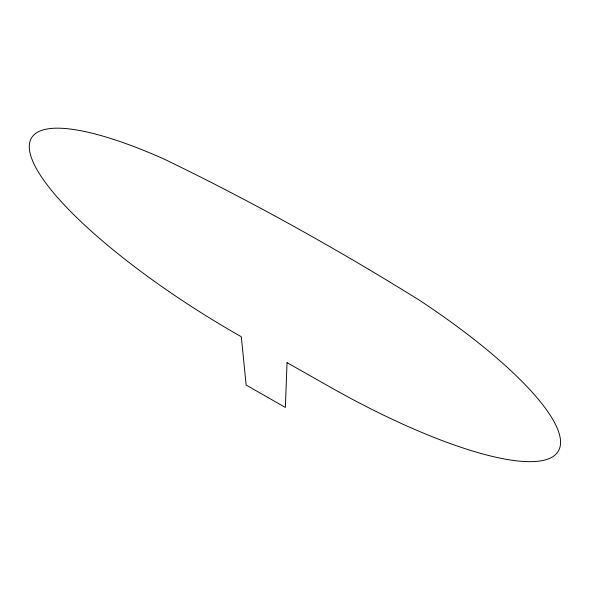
<?xml version="1.0" encoding="UTF-8"?>
<svg xmlns="http://www.w3.org/2000/svg" width="590" height="590" viewBox="0 0 590 590"><rect width="100%" height="100%" fill="white"/><g stroke="black" fill="none" stroke-linecap="round" stroke-linejoin="round"><path stroke-width="0.89" d="M287.035 362.644L285.368 407.461L246.141 385.041L241.31 336.735A243.655 59.347 31.8 0 1 33.04 161.859A243.655 59.347 31.8 0 1 163.246 158.68A568.524 111.517 30.7 0 1 419.106 300.015A246.148 60.77 30.5 0 1 555.795 454.337A246.148 60.77 30.5 0 1 329.633 386.789L287.035 362.644"/></g></svg>
